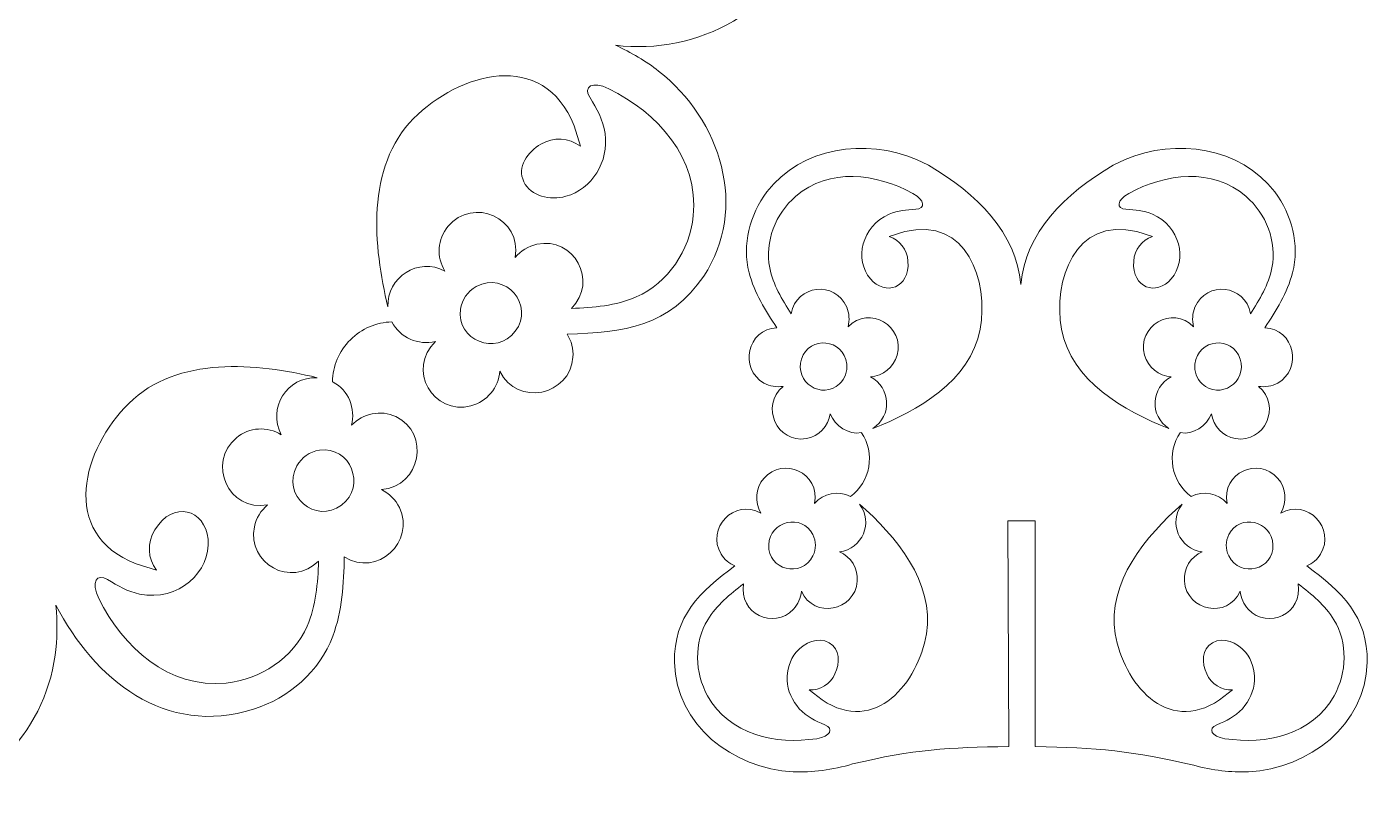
# Model space of a CAD drawing. Header units: millimetres. Extents: x -298 to 304, y -443 to 448.
# Drawn here: x -23.1 to 296.7, y -442.7 to -257.8 of the extents above; entities that cross this region are included whole.
import ezdxf

# ---------------------------------------------------------------- set-up
doc = ezdxf.new("R2010")
doc.units = ezdxf.units.MM
doc.header["$MEASUREMENT"] = 0
doc.layers.add('Camada 1', color=7, linetype='Continuous')

msp = doc.modelspace()

# ---------------------------------------------------------------- linework, layer by layer
at = {"layer": 'Camada 1', "color": 250, "lineweight": 9}
for points, knots in [([(68.3333, -79.8785), (79.0965, -63.158), (82.5712, -41.5244), (66.2982, -26.6589), (66.2982, -26.6589), (59.7522, -20.6789), (50.5737, -17.5114), (41.7534, -18.9732), (41.7534, -18.9732), (35.4132, -20.0236), (29.5802, -23.0104), (23.9985, -26.0568), (23.9985, -26.0568), (24.3346, -16.8165), (12.3583, -13.128), (7.2404, -20.5558), (7.2404, -20.5558), (6.0559, -22.2747), (5.5346, -24.3434), (5.6889, -26.4189), (5.6889, -26.4189), (0.29, -18.5877), (-11.8532, -23.0144), (-11.1103, -32.1587), (-11.1103, -32.1587), (-10.7882, -36.1157), (-7.8618, -39.3309), (-4.0459, -40.2526), (-4.0459, -40.2526), (-7.9142, -41.3612), (-10.9999, -45.0526), (-10.7577, -49.205), (-10.7577, -49.205), (-10.7577, -49.205), (-10.7403, -49.3687), (-10.7403, -49.3687), (-10.7403, -49.3687), (-10.7631, -49.3862), (-10.7454, -49.3793), (-10.7778, -49.3906), (-10.7778, -49.3906), (-13.9917, -51.1727), (-17.8674, -51.6958), (-21.5748, -50.7026), (-21.5748, -50.7026), (-25.2391, -49.7208), (-28.297, -47.3768), (-30.2013, -44.2601), (-30.2013, -44.2601), (-27.915, -40.6395), (-28.4205, -36.0005), (-31.3939, -32.9248), (-31.3939, -32.9248), (-22.1489, -35.6499), (-15.7616, -24.5255), (-22.2981, -17.9158), (-22.2981, -17.9158), (-25.078, -15.1046), (-29.351, -14.3889), (-32.9076, -16.077), (-32.9076, -16.077), (-27.5602, -8.2355), (-36.2568, 1.3788), (-44.5381, -2.664), (-44.5381, -2.664), (-46.2768, -3.5127), (-47.6795, -4.903), (-48.5831, -6.6086), (-48.5831, -6.6086), (-55.571, 4.8439), (-62.4847, 13.7351), (-76.8556, 14.6758), (-76.8556, 14.6758), (-96.1453, 15.9384), (-111.2268, -0.4345), (-113.8306, -19.086), (-113.8306, -19.086), (-114.3541, -22.837), (-114.3943, -26.921), (-114.0056, -31.0733), (-114.0056, -31.0733), (-114.0056, -31.0733), (-117.2927, -24.6853), (-117.2927, -24.6853), (-117.2927, -24.6853), (-126.3695, -10.0225), (-144.3701, -0.9186), (-161.1125, -6.226), (-161.1125, -6.226), (-169.5644, -8.9048), (-176.8968, -15.2698), (-180.041, -23.6395), (-180.041, -23.6395), (-182.3014, -29.6555), (-182.6313, -36.2004), (-182.7838, -42.5574), (-182.7838, -42.5574), (-190.6181, -37.6461), (-199.8007, -46.1737), (-195.927, -54.3198), (-195.927, -54.3198), (-195.0305, -56.205), (-193.4997, -57.691), (-191.625, -58.595), (-191.625, -58.595), (-201.1064, -59.3549), (-203.3446, -72.0848), (-195.0538, -76.0134), (-195.0538, -76.0134), (-191.466, -77.7131), (-187.2183, -76.7862), (-184.5122, -73.9425), (-184.5122, -73.9425), (-185.4863, -77.8469), (-183.8323, -82.3648), (-180.1151, -84.2312), (-180.1151, -84.2312), (-180.1151, -84.2312), (-179.9645, -84.2981), (-179.9645, -84.2981), (-179.9645, -84.2981), (-179.9608, -84.3265), (-179.9579, -84.3078), (-179.9644, -84.3416), (-179.9644, -84.3416), (-180.0281, -88.0159), (-181.5128, -91.6339), (-184.2266, -94.3481), (-184.2266, -94.3481), (-186.9091, -97.0305), (-190.4679, -98.5066), (-194.1192, -98.5975), (-194.1192, -98.5975), (-196.1116, -94.8073), (-200.3819, -92.9255), (-204.5321, -93.9626), (-204.5321, -93.9626), (-197.5497, -87.3187), (-203.9899, -76.225), (-212.9826, -78.5811), (-212.9826, -78.5811), (-216.8069, -79.5828), (-219.5633, -82.9256), (-219.8797, -86.8496), (-219.8797, -86.8496), (-223.9969, -78.2981), (-236.6713, -81.0222), (-237.3109, -90.2154), (-237.3109, -90.2154), (-237.4453, -92.1455), (-236.9426, -94.0555), (-235.9173, -95.6909), (-235.9173, -95.6909), (-249.3295, -96.0163), (-260.4863, -97.5581), (-268.4863, -109.5333), (-268.4863, -109.5333), (-279.2247, -125.6073), (-272.5859, -146.8549), (-257.7353, -158.4354), (-257.7353, -158.4354), (-254.7487, -160.7645), (-251.2319, -162.8411), (-247.4415, -164.5807), (-247.4415, -164.5807), (-247.4415, -164.5807), (-254.6171, -164.2334), (-254.6171, -164.2334), (-254.6171, -164.2334), (-271.854, -164.7629), (-288.7383, -175.7999), (-292.5135, -192.9528), (-292.5135, -192.9528), (-294.4194, -201.6119), (-292.5733, -211.1444), (-286.8971, -218.0522), (-286.8971, -218.0522), (-282.8173, -223.0178), (-277.3141, -226.5759), (-271.8851, -229.8864), (-271.8851, -229.8864), (-280.0555, -234.2156), (-277.2617, -246.4316), (-268.2701, -247.1499), (-268.2701, -247.1499), (-266.1892, -247.3163), (-264.1369, -246.7334), (-262.4166, -245.5619), (-262.4166, -245.5619), (-266.4992, -254.1532), (-256.5939, -262.4564), (-249.0463, -257.2406), (-249.0463, -257.2406), (-245.7805, -254.9833), (-244.4592, -250.8412), (-245.569, -247.0759), (-245.569, -247.0759), (-242.6747, -249.8716), (-237.9351, -250.6982), (-234.4601, -248.4121), (-234.4601, -248.4121), (-234.4601, -248.4121), (-234.327, -248.3152), (-234.327, -248.3152), (-234.327, -248.3152), (-234.3004, -248.3262), (-234.3152, -248.3143), (-234.2891, -248.3368), (-234.2891, -248.3368), (-231.139, -250.2291), (-228.7482, -253.3239), (-227.7544, -257.0312), (-227.7544, -257.0312), (-226.7726, -260.6956), (-227.2736, -264.5157), (-229.0207, -267.7233), (-229.0207, -267.7233), (-233.2991, -267.5537), (-237.0641, -270.3109), (-238.241, -274.4236), (-238.241, -274.4236), (-240.5035, -265.0549), (-253.3311, -265.0854), (-255.7871, -274.0511), (-255.7871, -274.0511), (-256.8317, -277.8641), (-255.3149, -281.9226), (-252.0747, -284.1586), (-252.0747, -284.1586), (-261.5393, -283.4484), (-265.5173, -295.7869), (-257.8754, -300.9374), (-257.8754, -300.9374), (-256.2713, -302.0188), (-254.3657, -302.5384), (-252.4369, -302.4681), (-252.4369, -302.4681), (-258.8612, -314.2461), (-263.1043, -324.6791), (-256.7334, -337.5951), (-256.7334, -337.5951), (-248.1821, -354.9317), (-226.4619, -359.8061), (-209.0074, -352.7353), (-209.0074, -352.7353), (-205.4972, -351.3133), (-201.9404, -349.3062), (-198.5386, -346.8932), (-198.5386, -346.8932), (-198.5386, -346.8932), (-202.4272, -352.934), (-202.4272, -352.934), (-202.4272, -352.934), (-210.5872, -368.1262), (-209.471, -388.267), (-196.5036, -400.1129), (-196.5036, -400.1129), (-189.9576, -406.0929), (-180.7791, -409.2603), (-171.9588, -407.7986), (-171.9588, -407.7986), (-165.6186, -406.7481), (-159.7856, -403.7614), (-154.204, -400.7149), (-154.204, -400.7149), (-154.54, -409.9553), (-142.5636, -413.6437), (-137.4458, -406.216), (-137.4458, -406.216), (-136.2613, -404.4971), (-135.74, -402.4284), (-135.8943, -400.3529), (-135.8943, -400.3529), (-130.4954, -408.1841), (-118.3522, -403.7574), (-119.0952, -394.6131), (-119.0952, -394.6131), (-119.4172, -390.6561), (-122.3436, -387.4409), (-126.1595, -386.5192), (-126.1595, -386.5192), (-122.2912, -385.4106), (-119.2055, -381.7192), (-119.4477, -377.5668), (-119.4477, -377.5668), (-119.4477, -377.5668), (-119.4651, -377.4031), (-119.4651, -377.4031), (-119.4651, -377.4031), (-119.4422, -377.3855), (-119.46, -377.3925), (-119.4275, -377.3811), (-119.4275, -377.3811), (-116.2137, -375.5991), (-112.338, -375.076), (-108.6306, -376.0692), (-108.6306, -376.0692), (-104.9663, -377.051), (-101.9084, -379.395), (-100.0041, -382.5118), (-100.0041, -382.5118), (-102.2904, -386.1323), (-101.7849, -390.7713), (-98.8115, -393.847), (-98.8115, -393.847), (-108.0565, -391.1219), (-114.4438, -402.2463), (-107.9073, -408.856), (-107.9073, -408.856), (-105.1274, -411.6672), (-100.8543, -412.383), (-97.2978, -410.6948), (-97.2978, -410.6948), (-102.6451, -418.5362), (-93.9486, -428.1505), (-85.6672, -424.1078), (-85.6672, -424.1078), (-83.9286, -423.2591), (-82.5258, -421.8687), (-81.6223, -420.1632), (-81.6223, -420.1632), (-74.6344, -431.6157), (-67.7207, -440.5069), (-53.3498, -441.4476), (-53.3498, -441.4476), (-34.0601, -442.7102), (-18.9786, -426.3373), (-16.3748, -407.6858), (-16.3748, -407.6858), (-15.8513, -403.9348), (-15.8111, -399.8507), (-16.1998, -395.6984), (-16.1998, -395.6984), (-7.1013, -413.3801), (9.8968, -427.206), (30.9071, -420.5458), (30.9071, -420.5458), (39.359, -417.867), (46.6914, -411.502), (49.8356, -403.1323), (49.8356, -403.1323), (52.096, -397.1163), (52.4259, -390.5714), (52.5784, -384.2143), (52.5784, -384.2143), (60.4127, -389.1257), (69.5953, -380.598), (65.7216, -372.452), (65.7216, -372.452), (64.8251, -370.5668), (63.2943, -369.0808), (61.4196, -368.1768), (61.4196, -368.1768), (70.9012, -367.4167), (73.1392, -354.6869), (64.8483, -350.7583), (64.8483, -350.7583), (61.2606, -349.0587), (57.0129, -349.9856), (54.3068, -352.8293), (54.3068, -352.8293), (55.2809, -348.9249), (53.6269, -344.407), (49.9097, -342.5406), (49.9097, -342.5406), (49.9097, -342.5406), (49.7591, -342.4737), (49.7591, -342.4737), (49.7591, -342.4737), (49.7555, -342.4452), (49.7524, -342.4641), (49.7591, -342.4303), (49.7591, -342.4303), (49.8227, -338.7559), (51.3074, -335.1379), (54.0212, -332.4237), (54.0212, -332.4237), (56.7037, -329.7413), (60.2625, -328.2652), (63.9137, -328.1742), (63.9137, -328.1742), (65.9062, -331.9645), (70.1765, -333.8463), (74.3267, -332.8092), (74.3267, -332.8092), (67.3444, -339.4529), (73.7845, -350.5468), (82.7772, -348.1907), (82.7772, -348.1907), (86.6016, -347.189), (89.3581, -343.8462), (89.6743, -339.9222), (89.6743, -339.9222), (93.7915, -348.4737), (106.4659, -345.7496), (107.1056, -336.5563), (107.1056, -336.5563), (107.2399, -334.6263), (106.7372, -332.7163), (105.7119, -331.0809), (105.7119, -331.0809), (119.1241, -330.7555), (130.2809, -329.2137), (138.2809, -317.2385), (138.2809, -317.2385), (149.0193, -301.1645), (142.3806, -279.9169), (127.5299, -268.3364), (127.5299, -268.3364), (124.5433, -266.0073), (121.0265, -263.9307), (117.2361, -262.1911), (117.2361, -262.1911), (136.5516, -264.597), (157.8942, -253.8744), (162.3081, -233.819), (162.3081, -233.819), (164.214, -225.1599), (162.3679, -215.6274), (156.6917, -208.7196), (156.6917, -208.7196), (152.6119, -203.754), (147.1087, -200.1959), (141.6797, -196.8854), (141.6797, -196.8854), (149.8501, -192.5562), (147.0563, -180.3402), (138.0647, -179.6219), (138.0647, -179.6219), (135.9838, -179.4555), (133.9315, -180.0384), (132.2112, -181.2099), (132.2112, -181.2099), (136.2938, -172.6186), (126.3885, -164.3154), (118.8409, -169.5312), (118.8409, -169.5312), (115.5751, -171.7885), (114.2539, -175.9305), (115.3636, -179.6959), (115.3636, -179.6959), (112.4693, -176.9002), (107.7297, -176.0736), (104.2547, -178.3597), (104.2547, -178.3597), (104.2547, -178.3597), (104.1216, -178.4566), (104.1216, -178.4566), (104.1216, -178.4566), (104.095, -178.4456), (104.1098, -178.4575), (104.0838, -178.4349), (104.0838, -178.4349), (100.9336, -176.5427), (98.5428, -173.4479), (97.549, -169.7406), (97.549, -169.7406), (96.5672, -166.0762), (97.0682, -162.2561), (98.8152, -159.0485), (98.8152, -159.0485), (103.0937, -159.2181), (106.8587, -156.4609), (108.0356, -152.3482), (108.0356, -152.3482), (110.2981, -161.7169), (123.1257, -161.6864), (125.5817, -152.7207), (125.5817, -152.7207), (126.6263, -148.9077), (125.1095, -144.8492), (121.8693, -142.6132), (121.8693, -142.6132), (131.334, -143.3234), (135.3119, -130.9849), (127.6701, -125.8344), (127.6701, -125.8344), (126.0659, -124.753), (124.1603, -124.2334), (122.2315, -124.3037), (122.2315, -124.3037), (128.6558, -112.5257), (132.8989, -102.0927), (126.528, -89.1767), (126.528, -89.1767), (117.9767, -71.8401), (96.2565, -66.9657), (78.8021, -74.0364), (78.8021, -74.0364), (75.2918, -75.4585), (71.735, -77.4656), (68.3333, -79.8785)], [0, 0, 0, 0, 0.00806452, 0.00806452, 0.00806452, 0.00806452, 0.01612903, 0.01612903, 0.01612903, 0.01612903, 0.02419355, 0.02419355, 0.02419355, 0.02419355, 0.03225806, 0.03225806, 0.03225806, 0.03225806, 0.04032258, 0.04032258, 0.04032258, 0.04032258, 0.0483871, 0.0483871, 0.0483871, 0.0483871, 0.05645161, 0.05645161, 0.05645161, 0.05645161, 0.06451613, 0.06451613, 0.06451613, 0.06451613, 0.07258065, 0.07258065, 0.07258065, 0.07258065, 0.08064516, 0.08064516, 0.08064516, 0.08064516, 0.08870968, 0.08870968, 0.08870968, 0.08870968, 0.09677419, 0.09677419, 0.09677419, 0.09677419, 0.10483871, 0.10483871, 0.10483871, 0.10483871, 0.11290323, 0.11290323, 0.11290323, 0.11290323, 0.12096774, 0.12096774, 0.12096774, 0.12096774, 0.12903226, 0.12903226, 0.12903226, 0.12903226, 0.13709677, 0.13709677, 0.13709677, 0.13709677, 0.14516129, 0.14516129, 0.14516129, 0.14516129, 0.15322581, 0.15322581, 0.15322581, 0.15322581, 0.16129032, 0.16129032, 0.16129032, 0.16129032, 0.16935484, 0.16935484, 0.16935484, 0.16935484, 0.17741935, 0.17741935, 0.17741935, 0.17741935, 0.18548387, 0.18548387, 0.18548387, 0.18548387, 0.19354839, 0.19354839, 0.19354839, 0.19354839, 0.2016129, 0.2016129, 0.2016129, 0.2016129, 0.20967742, 0.20967742, 0.20967742, 0.20967742, 0.21774194, 0.21774194, 0.21774194, 0.21774194, 0.22580645, 0.22580645, 0.22580645, 0.22580645, 0.23387097, 0.23387097, 0.23387097, 0.23387097, 0.24193548, 0.24193548, 0.24193548, 0.24193548, 0.25, 0.25, 0.25, 0.25, 0.25806452, 0.25806452, 0.25806452, 0.25806452, 0.26612903, 0.26612903, 0.26612903, 0.26612903, 0.27419355, 0.27419355, 0.27419355, 0.27419355, 0.28225806, 0.28225806, 0.28225806, 0.28225806, 0.29032258, 0.29032258, 0.29032258, 0.29032258, 0.2983871, 0.2983871, 0.2983871, 0.2983871, 0.30645161, 0.30645161, 0.30645161, 0.30645161, 0.31451613, 0.31451613, 0.31451613, 0.31451613, 0.32258065, 0.32258065, 0.32258065, 0.32258065, 0.33064516, 0.33064516, 0.33064516, 0.33064516, 0.33870968, 0.33870968, 0.33870968, 0.33870968, 0.34677419, 0.34677419, 0.34677419, 0.34677419, 0.35483871, 0.35483871, 0.35483871, 0.35483871, 0.36290323, 0.36290323, 0.36290323, 0.36290323, 0.37096774, 0.37096774, 0.37096774, 0.37096774, 0.37903226, 0.37903226, 0.37903226, 0.37903226, 0.38709677, 0.38709677, 0.38709677, 0.38709677, 0.39516129, 0.39516129, 0.39516129, 0.39516129, 0.40322581, 0.40322581, 0.40322581, 0.40322581, 0.41129032, 0.41129032, 0.41129032, 0.41129032, 0.41935484, 0.41935484, 0.41935484, 0.41935484, 0.42741935, 0.42741935, 0.42741935, 0.42741935, 0.43548387, 0.43548387, 0.43548387, 0.43548387, 0.44354839, 0.44354839, 0.44354839, 0.44354839, 0.4516129, 0.4516129, 0.4516129, 0.4516129, 0.45967742, 0.45967742, 0.45967742, 0.45967742, 0.46774194, 0.46774194, 0.46774194, 0.46774194, 0.47580645, 0.47580645, 0.47580645, 0.47580645, 0.48387097, 0.48387097, 0.48387097, 0.48387097, 0.49193548, 0.49193548, 0.49193548, 0.49193548, 0.5, 0.5, 0.5, 0.5, 0.50806452, 0.50806452, 0.50806452, 0.50806452, 0.51612903, 0.51612903, 0.51612903, 0.51612903, 0.52419355, 0.52419355, 0.52419355, 0.52419355, 0.53225806, 0.53225806, 0.53225806, 0.53225806, 0.54032258, 0.54032258, 0.54032258, 0.54032258, 0.5483871, 0.5483871, 0.5483871, 0.5483871, 0.55645161, 0.55645161, 0.55645161, 0.55645161, 0.56451613, 0.56451613, 0.56451613, 0.56451613, 0.57258065, 0.57258065, 0.57258065, 0.57258065, 0.58064516, 0.58064516, 0.58064516, 0.58064516, 0.58870968, 0.58870968, 0.58870968, 0.58870968, 0.59677419, 0.59677419, 0.59677419, 0.59677419, 0.60483871, 0.60483871, 0.60483871, 0.60483871, 0.61290323, 0.61290323, 0.61290323, 0.61290323, 0.62096774, 0.62096774, 0.62096774, 0.62096774, 0.62903226, 0.62903226, 0.62903226, 0.62903226, 0.63709677, 0.63709677, 0.63709677, 0.63709677, 0.64516129, 0.64516129, 0.64516129, 0.64516129, 0.65322581, 0.65322581, 0.65322581, 0.65322581, 0.66129032, 0.66129032, 0.66129032, 0.66129032, 0.66935484, 0.66935484, 0.66935484, 0.66935484, 0.67741935, 0.67741935, 0.67741935, 0.67741935, 0.68548387, 0.68548387, 0.68548387, 0.68548387, 0.69354839, 0.69354839, 0.69354839, 0.69354839, 0.7016129, 0.7016129, 0.7016129, 0.7016129, 0.70967742, 0.70967742, 0.70967742, 0.70967742, 0.71774194, 0.71774194, 0.71774194, 0.71774194, 0.72580645, 0.72580645, 0.72580645, 0.72580645, 0.73387097, 0.73387097, 0.73387097, 0.73387097, 0.74193548, 0.74193548, 0.74193548, 0.74193548, 0.75, 0.75, 0.75, 0.75, 0.75806452, 0.75806452, 0.75806452, 0.75806452, 0.76612903, 0.76612903, 0.76612903, 0.76612903, 0.77419355, 0.77419355, 0.77419355, 0.77419355, 0.78225806, 0.78225806, 0.78225806, 0.78225806, 0.79032258, 0.79032258, 0.79032258, 0.79032258, 0.7983871, 0.7983871, 0.7983871, 0.7983871, 0.80645161, 0.80645161, 0.80645161, 0.80645161, 0.81451613, 0.81451613, 0.81451613, 0.81451613, 0.82258065, 0.82258065, 0.82258065, 0.82258065, 0.83064516, 0.83064516, 0.83064516, 0.83064516, 0.83870968, 0.83870968, 0.83870968, 0.83870968, 0.84677419, 0.84677419, 0.84677419, 0.84677419, 0.85483871, 0.85483871, 0.85483871, 0.85483871, 0.86290323, 0.86290323, 0.86290323, 0.86290323, 0.87096774, 0.87096774, 0.87096774, 0.87096774, 0.87903226, 0.87903226, 0.87903226, 0.87903226, 0.88709677, 0.88709677, 0.88709677, 0.88709677, 0.89516129, 0.89516129, 0.89516129, 0.89516129, 0.90322581, 0.90322581, 0.90322581, 0.90322581, 0.91129032, 0.91129032, 0.91129032, 0.91129032, 0.91935484, 0.91935484, 0.91935484, 0.91935484, 0.92741935, 0.92741935, 0.92741935, 0.92741935, 0.93548387, 0.93548387, 0.93548387, 0.93548387, 0.94354839, 0.94354839, 0.94354839, 0.94354839, 0.9516129, 0.9516129, 0.9516129, 0.9516129, 0.95967742, 0.95967742, 0.95967742, 0.95967742, 0.96774194, 0.96774194, 0.96774194, 0.96774194, 0.97580645, 0.97580645, 0.97580645, 0.97580645, 0.98387097, 0.98387097, 0.98387097, 0.98387097, 1, 1, 1, 1]), ([(108.905, -286.2909), (106.1294, -284.2191), (102.4554, -284.0358), (99.4791, -285.7605), (99.4791, -285.7605), (96.3043, -287.6004), (93.6749, -291.2403), (95.3774, -294.7392), (95.3774, -294.7392), (97.0974, -298.2744), (101.6271, -299.2558), (105.4392, -298.2128), (105.4392, -298.2128), (111.6453, -296.5148), (115.7188, -289.9646), (114.7435, -283.2777), (114.7435, -283.2777), (114.2514, -279.9029), (112.8735, -277.4312), (111.0948, -274.6044), (111.0948, -274.6044), (109.5323, -272.121), (111.6776, -270.584), (115.6438, -272.5479), (115.6438, -272.5479), (127.2634, -278.3018), (137.1723, -289.1431), (135.7887, -302.8758), (135.7887, -302.8758), (134.9664, -311.0346), (129.8115, -318.9301), (122.1973, -322.2301), (122.1973, -322.2301), (117.34, -324.3354), (111.9406, -324.7612), (106.7141, -324.9582), (106.7141, -324.9582), (113.2285, -318.4205), (107.3027, -307.8011), (98.5161, -309.6495), (98.5161, -309.6495), (96.4674, -310.0805), (94.652, -311.2065), (93.2963, -312.7925), (93.2963, -312.7925), (95.0549, -303.3843), (83.2406, -298.2451), (77.2967, -305.3835), (77.2967, -305.3835), (74.7739, -308.4133), (74.5032, -312.7046), (76.5661, -316.0426), (76.5661, -316.0426), (70.2496, -312.6964), (62.6753, -317.4401), (62.9693, -324.5915), (62.9693, -324.5915), (59.4851, -310.2304), (57.6859, -291.2093), (69.1067, -279.672), (69.1067, -279.672), (79.8111, -268.8586), (99.9969, -262.8366), (107.4014, -281.446), (107.4014, -281.446), (107.4014, -281.446), (108.905, -286.2909), (108.905, -286.2909)], [0, 0, 0, 0, 0.05555556, 0.05555556, 0.05555556, 0.05555556, 0.11111111, 0.11111111, 0.11111111, 0.11111111, 0.16666667, 0.16666667, 0.16666667, 0.16666667, 0.22222222, 0.22222222, 0.22222222, 0.22222222, 0.27777778, 0.27777778, 0.27777778, 0.27777778, 0.33333333, 0.33333333, 0.33333333, 0.33333333, 0.38888889, 0.38888889, 0.38888889, 0.38888889, 0.44444444, 0.44444444, 0.44444444, 0.44444444, 0.5, 0.5, 0.5, 0.5, 0.55555556, 0.55555556, 0.55555556, 0.55555556, 0.61111111, 0.61111111, 0.61111111, 0.61111111, 0.66666667, 0.66666667, 0.66666667, 0.66666667, 0.72222222, 0.72222222, 0.72222222, 0.72222222, 0.77777778, 0.77777778, 0.77777778, 0.77777778, 0.83333333, 0.83333333, 0.83333333, 0.83333333, 0.88888889, 0.88888889, 0.88888889, 0.88888889, 1, 1, 1, 1]), ([(173.7963, -433.596), (188.3581, -430.1055), (196.6268, -429.6496), (211.0735, -429.438), (211.0735, -429.438), (211.0735, -429.438), (210.8235, -375.5916), (210.8235, -375.5916), (210.8235, -375.5916), (210.8235, -375.5916), (217.3235, -375.5916), (217.3235, -375.5916), (217.3235, -375.5916), (217.3235, -375.5916), (217.3235, -429.4444), (217.3235, -429.4444), (217.3235, -429.4444), (231.5433, -429.6833), (241.0453, -430.4961), (255.1533, -433.9188), (255.1533, -433.9188), (259.567, -435.0955), (264.0935, -435.6614), (268.1799, -435.451), (268.1799, -435.451), (282.6206, -434.7076), (296.1542, -424.2672), (296.4792, -409.4278), (296.4792, -409.4278), (296.7213, -398.3722), (290.383, -392.4888), (282.0905, -386.3776), (282.0905, -386.3776), (283.4556, -385.8004), (284.6128, -384.8204), (285.3784, -383.5473), (285.3784, -383.5473), (289.025, -377.4832), (282.253, -370.1881), (275.8971, -373.7534), (275.8971, -373.7534), (277.4263, -371.1459), (277.1649, -367.8295), (275.2006, -365.5149), (275.2006, -365.5149), (270.5822, -360.0726), (261.6454, -364.214), (263.1115, -371.4681), (263.1115, -371.4681), (260.9575, -368.9878), (257.443, -368.2907), (254.5205, -369.7973), (254.5205, -369.7973), (252.264, -368.132), (250.6758, -365.6362), (250.17, -362.7676), (250.17, -362.7676), (249.6582, -359.8652), (250.3179, -356.9357), (251.896, -354.5965), (251.896, -354.5965), (251.9069, -354.5726), (251.9002, -354.5857), (251.9153, -354.5693), (251.9153, -354.5693), (254.9907, -355.1731), (258.2102, -352.9937), (259.3364, -350.0588), (259.3364, -350.0588), (259.7859, -353.0393), (262.0496, -355.4932), (265.0549, -356.004), (265.0549, -356.004), (271.9995, -357.1844), (276.1982, -348.192), (270.5694, -343.5384), (270.5694, -343.5384), (272.1465, -343.7951), (273.7638, -343.5349), (275.158, -342.7439), (275.158, -342.7439), (281.1819, -339.3265), (279.162, -329.9188), (272.0716, -329.5572), (272.0716, -329.5572), (274.7753, -325.4916), (277.4502, -321.2298), (278.6781, -316.4504), (278.6781, -316.4504), (280.3864, -309.8014), (278.5778, -302.5687), (274.4419, -297.1614), (274.4419, -297.1614), (266.2487, -286.4497), (250.9173, -284.2482), (238.7507, -289.4731), (238.7507, -289.4731), (238.7507, -289.4731), (235.8792, -290.8257), (235.8792, -290.8257), (235.8792, -290.8257), (224.3339, -297.5866), (214.9578, -306.9562), (213.897, -319.2548), (213.897, -319.2548), (212.8362, -306.9562), (203.4601, -297.5866), (191.9148, -290.8257), (191.9148, -290.8257), (191.9148, -290.8257), (189.0433, -289.4731), (189.0433, -289.4731), (189.0433, -289.4731), (176.8767, -284.2482), (161.5453, -286.4497), (153.3521, -297.1614), (153.3521, -297.1614), (149.2162, -302.5687), (147.4076, -309.8014), (149.1159, -316.4504), (149.1159, -316.4504), (150.3438, -321.2298), (153.0187, -325.4916), (155.7224, -329.5572), (155.7224, -329.5572), (148.632, -329.9188), (146.6121, -339.3265), (152.636, -342.7439), (152.636, -342.7439), (154.0302, -343.5349), (155.6475, -343.7951), (157.2246, -343.5384), (157.2246, -343.5384), (151.5958, -348.192), (155.7945, -357.1844), (162.7391, -356.004), (162.7391, -356.004), (165.7444, -355.4932), (168.0081, -353.0393), (168.4576, -350.0588), (168.4576, -350.0588), (169.5838, -352.9937), (172.8033, -355.1731), (175.8787, -354.5693), (175.8787, -354.5693), (175.8938, -354.5857), (175.8871, -354.5726), (175.898, -354.5965), (175.898, -354.5965), (177.4761, -356.9357), (178.1358, -359.8652), (177.624, -362.7676), (177.624, -362.7676), (177.1182, -365.6362), (175.53, -368.132), (173.2734, -369.7973), (173.2734, -369.7973), (170.351, -368.2907), (166.8365, -368.9878), (164.6825, -371.4681), (164.6825, -371.4681), (166.1486, -364.214), (157.2118, -360.0726), (152.5934, -365.5149), (152.5934, -365.5149), (150.6291, -367.8295), (150.3677, -371.1459), (151.8969, -373.7534), (151.8969, -373.7534), (145.541, -370.1881), (138.769, -377.4832), (142.4156, -383.5473), (142.4156, -383.5473), (143.1812, -384.8204), (144.3384, -385.8004), (145.7035, -386.3776), (145.7035, -386.3776), (137.411, -392.4888), (131.0727, -398.3722), (131.3148, -409.4278), (131.3148, -409.4278), (131.6398, -424.2672), (145.1734, -434.7076), (159.6141, -435.451), (159.6141, -435.451), (164.0581, -435.6798), (169.0225, -434.9905), (173.7963, -433.596)], [0, 0, 0, 0, 0.02083333, 0.02083333, 0.02083333, 0.02083333, 0.04166667, 0.04166667, 0.04166667, 0.04166667, 0.0625, 0.0625, 0.0625, 0.0625, 0.08333333, 0.08333333, 0.08333333, 0.08333333, 0.10416667, 0.10416667, 0.10416667, 0.10416667, 0.125, 0.125, 0.125, 0.125, 0.14583333, 0.14583333, 0.14583333, 0.14583333, 0.16666667, 0.16666667, 0.16666667, 0.16666667, 0.1875, 0.1875, 0.1875, 0.1875, 0.20833333, 0.20833333, 0.20833333, 0.20833333, 0.22916667, 0.22916667, 0.22916667, 0.22916667, 0.25, 0.25, 0.25, 0.25, 0.27083333, 0.27083333, 0.27083333, 0.27083333, 0.29166667, 0.29166667, 0.29166667, 0.29166667, 0.3125, 0.3125, 0.3125, 0.3125, 0.33333333, 0.33333333, 0.33333333, 0.33333333, 0.35416667, 0.35416667, 0.35416667, 0.35416667, 0.375, 0.375, 0.375, 0.375, 0.39583333, 0.39583333, 0.39583333, 0.39583333, 0.41666667, 0.41666667, 0.41666667, 0.41666667, 0.4375, 0.4375, 0.4375, 0.4375, 0.45833333, 0.45833333, 0.45833333, 0.45833333, 0.47916667, 0.47916667, 0.47916667, 0.47916667, 0.5, 0.5, 0.5, 0.5, 0.52083333, 0.52083333, 0.52083333, 0.52083333, 0.54166667, 0.54166667, 0.54166667, 0.54166667, 0.5625, 0.5625, 0.5625, 0.5625, 0.58333333, 0.58333333, 0.58333333, 0.58333333, 0.60416667, 0.60416667, 0.60416667, 0.60416667, 0.625, 0.625, 0.625, 0.625, 0.64583333, 0.64583333, 0.64583333, 0.64583333, 0.66666667, 0.66666667, 0.66666667, 0.66666667, 0.6875, 0.6875, 0.6875, 0.6875, 0.70833333, 0.70833333, 0.70833333, 0.70833333, 0.72916667, 0.72916667, 0.72916667, 0.72916667, 0.75, 0.75, 0.75, 0.75, 0.77083333, 0.77083333, 0.77083333, 0.77083333, 0.79166667, 0.79166667, 0.79166667, 0.79166667, 0.8125, 0.8125, 0.8125, 0.8125, 0.83333333, 0.83333333, 0.83333333, 0.83333333, 0.85416667, 0.85416667, 0.85416667, 0.85416667, 0.875, 0.875, 0.875, 0.875, 0.89583333, 0.89583333, 0.89583333, 0.89583333, 0.91666667, 0.91666667, 0.91666667, 0.91666667, 0.9375, 0.9375, 0.9375, 0.9375, 0.95833333, 0.95833333, 0.95833333, 0.95833333, 1, 1, 1, 1]), ([(182.4878, -307.8229), (185.0738, -308.6839), (186.7982, -310.9262), (186.9869, -313.703), (186.9869, -313.703), (187.4253, -320.1521), (181.5717, -322.0505), (178.0123, -317.8992), (178.0123, -317.8992), (174.1605, -313.4068), (175.8725, -305.3193), (182.5207, -302.4955), (182.5207, -302.4955), (184.6368, -301.5966), (186.6131, -301.4092), (188.8739, -301.2989), (188.8739, -301.2989), (191.1202, -301.1891), (191.1501, -299.1638), (188.164, -297.5319), (188.164, -297.5319), (179.4035, -292.7444), (168.2282, -291.3121), (160.2165, -298.2182), (160.2165, -298.2182), (155.447, -302.3295), (152.7515, -309.0472), (154.0289, -315.2907), (154.0289, -315.2907), (154.8438, -319.273), (156.9547, -322.8562), (159.132, -326.2305), (159.132, -326.2305), (160.375, -319.2538), (169.6643, -318.3043), (172.3713, -324.6447), (172.3713, -324.6447), (173.0025, -326.1229), (173.0938, -327.7608), (172.6933, -329.3119), (172.6933, -329.3119), (177.84, -324.0629), (186.2715, -329.2311), (184.3998, -336.1123), (184.3998, -336.1123), (183.6062, -339.0299), (181.0248, -341.0985), (178.0172, -341.2663), (178.0172, -341.2663), (182.9011, -343.7641), (183.2585, -350.6208), (178.6283, -353.5832), (178.6283, -353.5832), (189.1955, -349.4528), (201.9522, -342.2022), (204.1785, -329.94), (204.1785, -329.94), (206.2656, -318.4449), (201.1631, -303.0964), (186.1973, -306.6349), (186.1973, -306.6349), (186.1973, -306.6349), (182.4878, -307.8229), (182.4878, -307.8229)], [0, 0, 0, 0, 0.05882353, 0.05882353, 0.05882353, 0.05882353, 0.11764706, 0.11764706, 0.11764706, 0.11764706, 0.17647059, 0.17647059, 0.17647059, 0.17647059, 0.23529412, 0.23529412, 0.23529412, 0.23529412, 0.29411765, 0.29411765, 0.29411765, 0.29411765, 0.35294118, 0.35294118, 0.35294118, 0.35294118, 0.41176471, 0.41176471, 0.41176471, 0.41176471, 0.47058824, 0.47058824, 0.47058824, 0.47058824, 0.52941176, 0.52941176, 0.52941176, 0.52941176, 0.58823529, 0.58823529, 0.58823529, 0.58823529, 0.64705882, 0.64705882, 0.64705882, 0.64705882, 0.70588235, 0.70588235, 0.70588235, 0.70588235, 0.76470588, 0.76470588, 0.76470588, 0.76470588, 0.82352941, 0.82352941, 0.82352941, 0.82352941, 0.88235294, 0.88235294, 0.88235294, 0.88235294, 1, 1, 1, 1]), ([(245.3062, -307.8229), (242.7202, -308.6839), (240.9958, -310.9262), (240.8071, -313.703), (240.8071, -313.703), (240.3687, -320.1521), (246.2223, -322.0505), (249.7817, -317.8992), (249.7817, -317.8992), (253.6335, -313.4068), (251.9215, -305.3193), (245.2733, -302.4955), (245.2733, -302.4955), (243.1572, -301.5966), (241.1809, -301.4092), (238.9201, -301.2989), (238.9201, -301.2989), (236.6738, -301.1891), (236.6439, -299.1638), (239.63, -297.5319), (239.63, -297.5319), (248.3905, -292.7444), (259.5658, -291.3121), (267.5775, -298.2182), (267.5775, -298.2182), (272.347, -302.3295), (275.0425, -309.0472), (273.7651, -315.2907), (273.7651, -315.2907), (272.9502, -319.273), (270.8393, -322.8562), (268.662, -326.2305), (268.662, -326.2305), (267.419, -319.2538), (258.1297, -318.3043), (255.4227, -324.6447), (255.4227, -324.6447), (254.7915, -326.1229), (254.7002, -327.7608), (255.1007, -329.3119), (255.1007, -329.3119), (249.954, -324.0629), (241.5225, -329.2311), (243.3942, -336.1123), (243.3942, -336.1123), (244.1878, -339.0299), (246.7692, -341.0985), (249.7768, -341.2663), (249.7768, -341.2663), (244.8929, -343.7641), (244.5355, -350.6208), (249.1657, -353.5832), (249.1657, -353.5832), (238.5985, -349.4528), (225.8418, -342.2022), (223.6155, -329.94), (223.6155, -329.94), (221.5284, -318.4449), (226.6309, -303.0964), (241.5967, -306.6349), (241.5967, -306.6349), (241.5967, -306.6349), (245.3062, -307.8229), (245.3062, -307.8229)], [0, 0, 0, 0, 0.05882353, 0.05882353, 0.05882353, 0.05882353, 0.11764706, 0.11764706, 0.11764706, 0.11764706, 0.17647059, 0.17647059, 0.17647059, 0.17647059, 0.23529412, 0.23529412, 0.23529412, 0.23529412, 0.29411765, 0.29411765, 0.29411765, 0.29411765, 0.35294118, 0.35294118, 0.35294118, 0.35294118, 0.41176471, 0.41176471, 0.41176471, 0.41176471, 0.47058824, 0.47058824, 0.47058824, 0.47058824, 0.52941176, 0.52941176, 0.52941176, 0.52941176, 0.58823529, 0.58823529, 0.58823529, 0.58823529, 0.64705882, 0.64705882, 0.64705882, 0.64705882, 0.70588235, 0.70588235, 0.70588235, 0.70588235, 0.76470588, 0.76470588, 0.76470588, 0.76470588, 0.82352941, 0.82352941, 0.82352941, 0.82352941, 0.88235294, 0.88235294, 0.88235294, 0.88235294, 1, 1, 1, 1]), ([(84.021, -319.7624), (91.0801, -315.9758), (98.0053, -324.2495), (93.355, -330.4116), (93.355, -330.4116), (88.825, -336.4146), (79.2087, -332.5409), (80.2812, -325.1491), (80.2812, -325.1491), (80.6176, -322.83), (81.9872, -320.9173), (84.021, -319.7624)], [0, 0, 0, 0, 0.25, 0.25, 0.25, 0.25, 0.5, 0.5, 0.5, 0.5, 1, 1, 1, 1]), ([(172.3944, -338.2155), (171.6654, -332.1067), (163.4139, -331.3968), (161.5855, -337.0346), (161.5855, -337.0346), (159.8046, -342.5259), (166.4755, -346.871), (170.6533, -342.9401), (170.6533, -342.9401), (171.9645, -341.7062), (172.563, -340.0045), (172.3944, -338.2155)], [0, 0, 0, 0, 0.25, 0.25, 0.25, 0.25, 0.5, 0.5, 0.5, 0.5, 1, 1, 1, 1]), ([(255.3996, -338.2155), (256.1286, -332.1067), (264.3801, -331.3968), (266.2085, -337.0346), (266.2085, -337.0346), (267.9894, -342.5259), (261.3185, -346.871), (257.1407, -342.9401), (257.1407, -342.9401), (255.8295, -341.7062), (255.231, -340.0045), (255.3996, -338.2155)], [0, 0, 0, 0, 0.25, 0.25, 0.25, 0.25, 0.5, 0.5, 0.5, 0.5, 1, 1, 1, 1]), ([(7.7885, -387.4074), (5.673, -384.5571), (5.5083, -380.8767), (7.3812, -377.7734), (7.3812, -377.7734), (11.731, -370.5658), (19.3939, -372.9134), (20.0902, -380.0008), (20.0902, -380.0008), (20.8437, -387.6708), (12.9757, -395.02), (3.7737, -393.0663), (3.7737, -393.0663), (0.8448, -392.4444), (-1.4035, -391.168), (-3.8979, -389.5969), (-3.8979, -389.5969), (-6.3764, -388.036), (-7.9212, -390.1744), (-5.9545, -394.146), (-5.9545, -394.146), (-0.185, -405.7976), (10.6674, -415.6737), (24.3735, -414.2908), (24.3735, -414.2908), (32.5329, -413.4676), (40.4267, -408.3145), (43.7278, -400.6995), (43.7278, -400.6995), (45.8333, -395.8424), (46.2581, -390.4429), (46.4558, -385.2165), (46.4558, -385.2165), (39.9181, -391.7308), (29.2987, -385.8048), (31.147, -377.0185), (31.147, -377.0185), (31.5779, -374.9698), (32.704, -373.1543), (34.2899, -371.7987), (34.2899, -371.7987), (24.8783, -373.5539), (19.744, -361.7421), (26.8811, -355.7991), (26.8811, -355.7991), (29.9071, -353.2793), (34.2063, -353.0007), (37.5403, -355.0682), (37.5403, -355.0682), (34.1958, -348.7553), (38.9366, -341.1732), (46.0891, -341.4717), (46.0891, -341.4717), (31.7303, -337.9844), (12.7048, -336.1903), (1.1697, -347.609), (1.1697, -347.609), (-9.6438, -358.3132), (-15.6656, -378.4993), (2.9437, -385.9036), (2.9437, -385.9036), (2.9437, -385.9036), (7.7885, -387.4074), (7.7885, -387.4074)], [0, 0, 0, 0, 0.05882353, 0.05882353, 0.05882353, 0.05882353, 0.11764706, 0.11764706, 0.11764706, 0.11764706, 0.17647059, 0.17647059, 0.17647059, 0.17647059, 0.23529412, 0.23529412, 0.23529412, 0.23529412, 0.29411765, 0.29411765, 0.29411765, 0.29411765, 0.35294118, 0.35294118, 0.35294118, 0.35294118, 0.41176471, 0.41176471, 0.41176471, 0.41176471, 0.47058824, 0.47058824, 0.47058824, 0.47058824, 0.52941176, 0.52941176, 0.52941176, 0.52941176, 0.58823529, 0.58823529, 0.58823529, 0.58823529, 0.64705882, 0.64705882, 0.64705882, 0.64705882, 0.70588235, 0.70588235, 0.70588235, 0.70588235, 0.76470588, 0.76470588, 0.76470588, 0.76470588, 0.82352941, 0.82352941, 0.82352941, 0.82352941, 0.88235294, 0.88235294, 0.88235294, 0.88235294, 1, 1, 1, 1]), ([(41.2599, -362.5234), (37.4745, -369.5849), (45.7469, -376.5062), (51.9091, -371.8575), (51.9091, -371.8575), (57.9112, -367.3296), (54.04, -357.7108), (46.6468, -358.7835), (46.6468, -358.7835), (44.326, -359.1202), (42.4164, -360.4889), (41.2599, -362.5234)], [0, 0, 0, 0, 0.25, 0.25, 0.25, 0.25, 0.5, 0.5, 0.5, 0.5, 1, 1, 1, 1]), ([(163.4211, -415.9554), (166.0794, -416.036), (168.4709, -414.5334), (169.5834, -412.1377), (169.5834, -412.1377), (170.7702, -409.5822), (170.8207, -406.1347), (168.2089, -404.6839), (168.2089, -404.6839), (165.5701, -403.2179), (162.2888, -404.5955), (160.3505, -406.9304), (160.3505, -406.9304), (157.1949, -410.7316), (157.5176, -416.6457), (161.0759, -420.4219), (161.0759, -420.4219), (162.8719, -422.3279), (164.827, -423.2756), (167.1907, -424.2703), (167.1907, -424.2703), (169.2672, -425.1441), (168.5948, -427.0557), (165.2352, -427.5672), (165.2352, -427.5672), (155.3927, -429.0656), (144.3857, -426.6107), (139.2079, -417.3637), (139.2079, -417.3637), (136.1318, -411.8701), (135.8969, -404.6336), (139.2326, -399.2046), (139.2326, -399.2046), (141.3606, -395.7413), (144.5691, -393.0954), (147.7697, -390.6698), (147.7697, -390.6698), (146.5515, -397.6509), (154.9557, -401.7203), (159.6681, -396.6881), (159.6681, -396.6881), (160.7668, -395.5147), (161.4128, -394.007), (161.567, -392.4123), (161.567, -392.4123), (164.6043, -399.1044), (174.2986, -397.1336), (174.8934, -390.0259), (174.8934, -390.0259), (175.1458, -387.0093), (173.4261, -384.1908), (170.6585, -382.9998), (170.6585, -382.9998), (176.1051, -382.3227), (178.78, -376.0033), (175.4454, -371.6346), (175.4454, -371.6346), (183.9617, -379.1329), (193.4705, -390.3044), (191.3683, -402.5907), (191.3683, -402.5907), (189.3979, -414.1065), (179.3537, -426.7842), (166.5006, -418.3405), (166.5006, -418.3405), (166.5006, -418.3405), (163.4211, -415.9554), (163.4211, -415.9554)], [0, 0, 0, 0, 0.05555556, 0.05555556, 0.05555556, 0.05555556, 0.11111111, 0.11111111, 0.11111111, 0.11111111, 0.16666667, 0.16666667, 0.16666667, 0.16666667, 0.22222222, 0.22222222, 0.22222222, 0.22222222, 0.27777778, 0.27777778, 0.27777778, 0.27777778, 0.33333333, 0.33333333, 0.33333333, 0.33333333, 0.38888889, 0.38888889, 0.38888889, 0.38888889, 0.44444444, 0.44444444, 0.44444444, 0.44444444, 0.5, 0.5, 0.5, 0.5, 0.55555556, 0.55555556, 0.55555556, 0.55555556, 0.61111111, 0.61111111, 0.61111111, 0.61111111, 0.66666667, 0.66666667, 0.66666667, 0.66666667, 0.72222222, 0.72222222, 0.72222222, 0.72222222, 0.77777778, 0.77777778, 0.77777778, 0.77777778, 0.83333333, 0.83333333, 0.83333333, 0.83333333, 0.88888889, 0.88888889, 0.88888889, 0.88888889, 1, 1, 1, 1]), ([(164.3313, -383.9435), (161.559, -389.4341), (153.5594, -387.2801), (153.7704, -381.3562), (153.7704, -381.3562), (153.9759, -375.5855), (161.7303, -373.7869), (164.3112, -378.9083), (164.3112, -378.9083), (165.1208, -380.5151), (165.1019, -382.3214), (164.3313, -383.9435)], [0, 0, 0, 0, 0.25, 0.25, 0.25, 0.25, 0.5, 0.5, 0.5, 0.5, 1, 1, 1, 1]), ([(264.3729, -415.9554), (261.7146, -416.036), (259.3231, -414.5334), (258.2106, -412.1377), (258.2106, -412.1377), (257.0238, -409.5822), (256.9733, -406.1347), (259.5851, -404.6839), (259.5851, -404.6839), (262.2239, -403.2179), (265.5052, -404.5955), (267.4435, -406.9304), (267.4435, -406.9304), (270.5991, -410.7316), (270.2764, -416.6457), (266.7181, -420.4219), (266.7181, -420.4219), (264.9221, -422.3279), (262.967, -423.2756), (260.6033, -424.2703), (260.6033, -424.2703), (258.5268, -425.1441), (259.1992, -427.0557), (262.5588, -427.5672), (262.5588, -427.5672), (272.4013, -429.0656), (283.4083, -426.6107), (288.5861, -417.3637), (288.5861, -417.3637), (291.6622, -411.8701), (291.8971, -404.6336), (288.5614, -399.2046), (288.5614, -399.2046), (286.4334, -395.7413), (283.2249, -393.0954), (280.0243, -390.6698), (280.0243, -390.6698), (281.2425, -397.6509), (272.8383, -401.7203), (268.1259, -396.6881), (268.1259, -396.6881), (267.0272, -395.5147), (266.3812, -394.007), (266.227, -392.4123), (266.227, -392.4123), (263.1897, -399.1044), (253.4954, -397.1336), (252.9006, -390.0259), (252.9006, -390.0259), (252.6482, -387.0093), (254.3679, -384.1908), (257.1355, -382.9998), (257.1355, -382.9998), (251.6889, -382.3227), (249.014, -376.0033), (252.3486, -371.6346), (252.3486, -371.6346), (243.8323, -379.1329), (234.3235, -390.3044), (236.4257, -402.5907), (236.4257, -402.5907), (238.3961, -414.1065), (248.4403, -426.7842), (261.2934, -418.3405), (261.2934, -418.3405), (261.2934, -418.3405), (264.3729, -415.9554), (264.3729, -415.9554)], [0, 0, 0, 0, 0.05555556, 0.05555556, 0.05555556, 0.05555556, 0.11111111, 0.11111111, 0.11111111, 0.11111111, 0.16666667, 0.16666667, 0.16666667, 0.16666667, 0.22222222, 0.22222222, 0.22222222, 0.22222222, 0.27777778, 0.27777778, 0.27777778, 0.27777778, 0.33333333, 0.33333333, 0.33333333, 0.33333333, 0.38888889, 0.38888889, 0.38888889, 0.38888889, 0.44444444, 0.44444444, 0.44444444, 0.44444444, 0.5, 0.5, 0.5, 0.5, 0.55555556, 0.55555556, 0.55555556, 0.55555556, 0.61111111, 0.61111111, 0.61111111, 0.61111111, 0.66666667, 0.66666667, 0.66666667, 0.66666667, 0.72222222, 0.72222222, 0.72222222, 0.72222222, 0.77777778, 0.77777778, 0.77777778, 0.77777778, 0.83333333, 0.83333333, 0.83333333, 0.83333333, 0.88888889, 0.88888889, 0.88888889, 0.88888889, 1, 1, 1, 1]), ([(263.4627, -383.9435), (266.235, -389.4341), (274.2346, -387.2801), (274.0236, -381.3562), (274.0236, -381.3562), (273.8181, -375.5855), (266.0637, -373.7869), (263.4828, -378.9083), (263.4828, -378.9083), (262.6732, -380.5151), (262.6921, -382.3214), (263.4627, -383.9435)], [0, 0, 0, 0, 0.25, 0.25, 0.25, 0.25, 0.5, 0.5, 0.5, 0.5, 1, 1, 1, 1])]:
    msp.add_open_spline(points, degree=3, knots=knots, dxfattribs=at)

doc.saveas('drawing.dxf')
